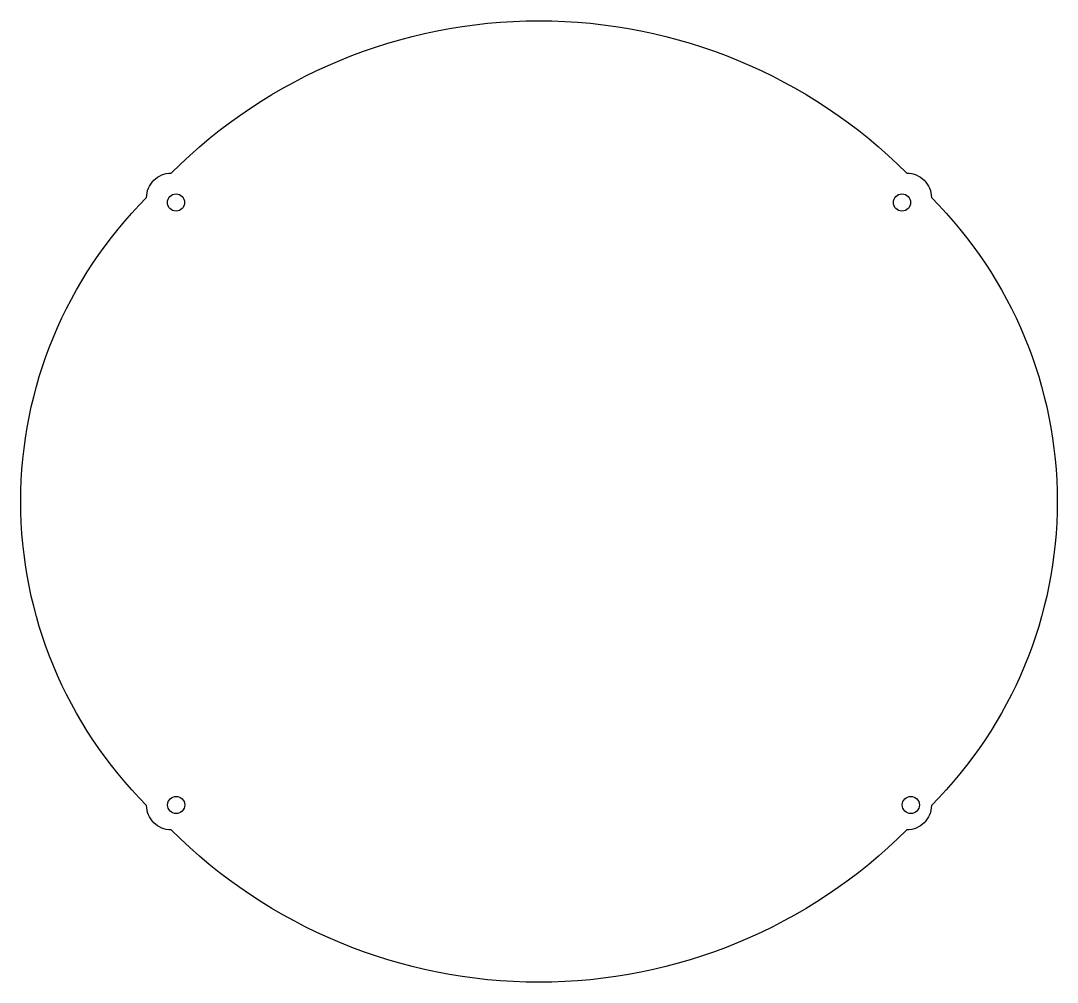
# Model space of a CAD drawing. Extents: x -26 to 186, y -31 to 165.
import ezdxf

# ---------------------------------------------------------------- set-up
doc = ezdxf.new("R2010")
doc.units = 0

msp = doc.modelspace()

# ---------------------------------------------------------------- linework, layer by layer
at = {"layer": 'CORTE_EXTERNO'}
msp.add_lwpolyline([(5, 133.96, -0.414214), (155.09, 133.96, -0.414214), (160.09, 128.96, -0.414214), (160.09, 5, -0.414214), (155.09, 0, -0.414214), (5, 0, -0.414214), (0, 5, -0.414214), (0, 128.96, -0.414214)], format="xyb", close=True, dxfattribs=at)
at = {"layer": 'FUROS'}
for centre in [(6, 127.96), (154.09, 127.96), (6.04, 5.08), (155.9, 5.08)]:
    msp.add_circle(centre, 1.75, dxfattribs=at)

doc.saveas('drawing.dxf')
